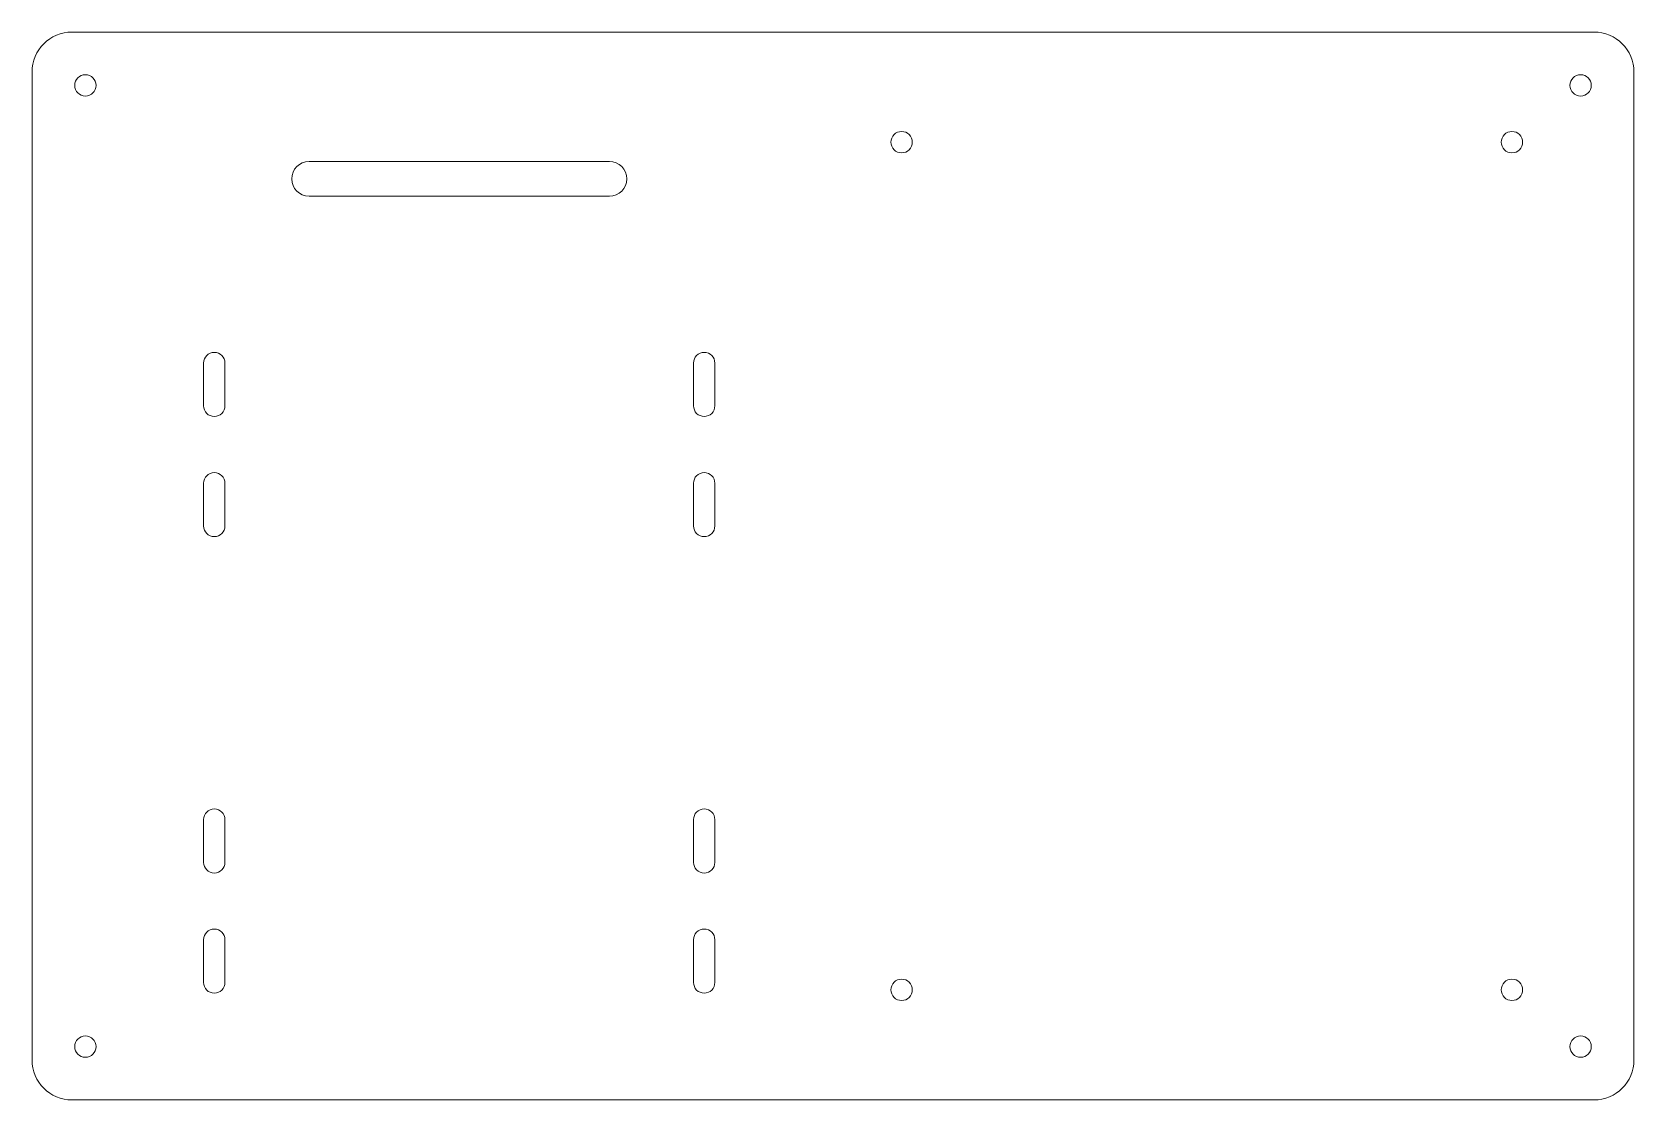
# Model space of a CAD drawing. Header units: millimetres. Extents: x -120 to 120, y -80 to 80.
import ezdxf

# ---------------------------------------------------------------- set-up
doc = ezdxf.new("R2010")
doc.units = ezdxf.units.MM

msp = doc.modelspace()

# ---------------------------------------------------------------- linework, layer by layer
at = {"color": 7, "linetype": 'Continuous', "lineweight": 15}
for p, q in [((114, 80), (-114, 80)), ((-120, 74), (-120, -74)), ((120, -74), (120, 74)), ((-33.5, 60.6), (-78.5, 60.6)), ((-78.5, 55.4), (-33.5, 55.4)), ((-94.3, 30.4), (-94.3, 24)), ((-91.1, 24), (-91.1, 30.4)), ((-20.9, 30.4), (-20.9, 24)), ((-17.7, 24), (-17.7, 30.4)), ((-94.3, 12.4), (-94.3, 6)), ((-91.1, 6), (-91.1, 12.4)), ((-20.9, 12.4), (-20.9, 6)), ((-17.7, 6), (-17.7, 12.4)), ((-94.3, -38), (-94.3, -44.4)), ((-91.1, -44.4), (-91.1, -38)), ((-20.9, -38), (-20.9, -44.4)), ((-17.7, -44.4), (-17.7, -38)), ((-94.3, -56), (-94.3, -62.4)), ((-91.1, -62.4), (-91.1, -56)), ((-20.9, -56), (-20.9, -62.4)), ((-17.7, -62.4), (-17.7, -56)), ((-114, -80), (114, -80))]:
    msp.add_line(p, q, dxfattribs=at)
for centre in [(-112, 72), (112, 72), (10.28, 63.5), (101.72, 63.5), (10.28, -63.5), (101.72, -63.5), (-112, -72), (112, -72)]:
    msp.add_circle(centre, 1.6, dxfattribs=at)
for centre, radius, start, end in [((-114, 74), 6, 90, 180), ((114, 74), 6, 0, 90), ((-78.5, 58), 2.6, 90, 270), ((-33.5, 58), 2.6, 270, 90), ((-92.7, 30.4), 1.6, 0, 180), ((-19.3, 30.4), 1.6, 0, 180), ((-92.7, 24), 1.6, 180, 0), ((-19.3, 24), 1.6, 180, 0), ((-92.7, 12.4), 1.6, 0, 180), ((-19.3, 12.4), 1.6, 0, 180), ((-92.7, 6), 1.6, 180, 0), ((-19.3, 6), 1.6, 180, 0), ((-92.7, -38), 1.6, 0, 180), ((-19.3, -38), 1.6, 0, 180), ((-92.7, -44.4), 1.6, 180, 0), ((-19.3, -44.4), 1.6, 180, 0), ((-92.7, -56), 1.6, 0, 180), ((-19.3, -56), 1.6, 0, 180), ((-92.7, -62.4), 1.6, 180, 0), ((-19.3, -62.4), 1.6, 180, 0), ((-114, -74), 6, 180, 270), ((114, -74), 6, 270, 0)]:
    msp.add_arc(centre, radius, start, end, dxfattribs=at)

doc.saveas('drawing.dxf')
